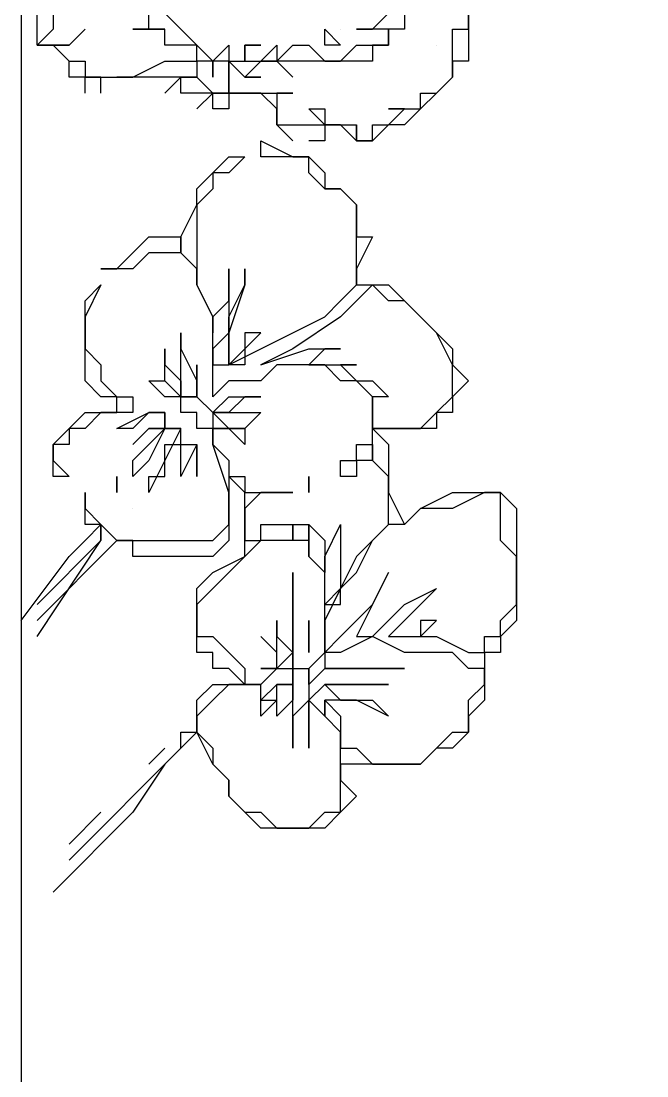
# Model space of a CAD drawing. Header units: millimetres. Extents: x 0 to 600, y 0 to 450.
# Drawn here: x 295 to 334.2, y 61.5 to 127.5 of the extents above; entities that cross this region are included whole.
import ezdxf

# ---------------------------------------------------------------- set-up
doc = ezdxf.new("R2010")
doc.units = ezdxf.units.MM
doc.layers.add('Engraving', color=1, linetype='Continuous')
doc.layers.add('External Cuts', color=5, linetype='Continuous')

msp = doc.modelspace()

# ---------------------------------------------------------------- linework, layer by layer
at = {"layer": 'Engraving'}
for p, q in [((303, 129), (305, 127)), ((296, 127), (296, 128)), ((297, 128), (297, 127)), ((303, 127), (303, 128)), ((317, 127), (318, 128)), ((319, 128), (319, 127)), ((323, 128), (323, 127)), ((323, 127), (323, 128)), ((296, 126), (296, 127)), ((296, 127), (296, 127)), ((296, 127), (296, 127)), ((296, 127), (296, 127)), ((296, 127), (296, 127)), ((296, 127), (296, 127)), ((297, 127), (296, 126)), ((297, 127), (297, 127)), ((298, 126), (299, 127)), ((299, 127), (298, 126)), ((299, 127), (299, 127)), ((299, 127), (299, 127)), ((303, 127), (302, 127)), ((302, 127), (303, 127)), ((304, 127), (303, 127)), ((303, 127), (304, 127)), ((304, 127), (303, 127)), ((303, 127), (303, 127)), ((304, 126), (304, 127)), ((304, 127), (304, 127)), ((305, 127), (306, 126)), ((314, 127), (314, 127)), ((314, 127), (315, 126)), ((314, 126), (314, 127)), ((314, 127), (314, 127)), ((315, 127), (315, 127)), ((315, 127), (315, 127)), ((315, 127), (315, 127)), ((315, 127), (315, 127)), ((315, 127), (315, 127)), ((315, 127), (315, 127)), ((316, 127), (316, 127)), ((316, 127), (316, 127)), ((316, 127), (316, 127)), ((316, 127), (316, 127)), ((316, 127), (316, 127)), ((316, 127), (316, 127)), ((316, 127), (317, 127)), ((317, 127), (316, 127)), ((316, 127), (316, 127)), ((316, 127), (316, 127)), ((316, 127), (316, 127)), ((318, 127), (317, 127)), ((317, 127), (317, 127)), ((317, 127), (317, 127)), ((317, 127), (317, 127)), ((319, 127), (318, 127)), ((318, 127), (318, 126)), ((318, 126), (318, 127)), ((318, 127), (318, 127)), ((322, 126), (322, 127)), ((322, 127), (323, 127)), ((323, 127), (323, 127)), ((323, 127), (323, 127)), ((323, 127), (323, 127)), ((323, 127), (323, 126)), ((323, 127), (323, 127)), ((323, 127), (323, 127)), ((297, 126), (296, 126)), ((296, 126), (296, 126)), ((296, 126), (296, 126)), ((296, 126), (296, 126)), ((296, 126), (296, 126)), ((296, 126), (297, 126)), ((298, 125), (297, 126)), ((297, 126), (297, 126)), ((297, 126), (298, 126)), ((298, 126), (297, 126)), ((297, 126), (297, 126)), ((297, 126), (297, 126)), ((297, 126), (298, 125)), ((298, 126), (298, 126)), ((298, 126), (298, 126)), ((298, 126), (298, 126)), ((298, 126), (298, 126)), ((298, 126), (298, 126)), ((306, 126), (304, 126)), ((306, 125), (306, 126)), ((306, 126), (306, 126)), ((306, 126), (306, 126)), ((306, 126), (306, 126)), ((306, 126), (306, 126)), ((306, 126), (306, 126)), ((306, 126), (306, 126)), ((306, 126), (307, 125)), ((307, 125), (308, 126)), ((308, 126), (308, 126)), ((308, 126), (308, 126)), ((308, 126), (308, 126)), ((308, 126), (308, 125)), ((309, 125), (309, 126)), ((309, 126), (310, 126)), ((310, 126), (309, 126)), ((309, 126), (309, 125)), ((310, 125), (311, 126)), ((311, 126), (311, 126)), ((311, 126), (311, 126)), ((311, 126), (311, 126)), ((311, 126), (311, 125)), ((311, 125), (312, 126)), ((312, 126), (312, 126)), ((312, 126), (313, 126)), ((313, 126), (314, 125)), ((315, 126), (314, 126)), ((314, 126), (314, 126)), ((315, 125), (316, 126)), ((316, 126), (317, 126)), ((318, 126), (317, 126)), ((317, 126), (317, 125)), ((317, 126), (318, 126)), ((321, 126), (321, 126)), ((321, 126), (321, 126)), ((321, 126), (321, 126)), ((321, 126), (321, 126)), ((321, 126), (321, 126)), ((321, 126), (321, 126)), ((322, 125), (322, 126)), ((322, 126), (322, 126)), ((322, 126), (322, 126)), ((322, 126), (322, 126)), ((322, 126), (322, 126)), ((322, 126), (322, 126)), ((323, 126), (323, 126)), ((323, 126), (323, 125)), ((298, 124), (298, 125)), ((298, 125), (298, 125)), ((298, 125), (298, 125)), ((298, 125), (298, 125)), ((298, 125), (298, 125)), ((298, 125), (299, 125)), ((299, 125), (299, 124)), ((302, 124), (304, 125)), ((304, 125), (306, 125)), ((307, 125), (306, 125)), ((306, 125), (306, 124)), ((306, 125), (306, 125)), ((308, 125), (307, 125)), ((307, 125), (307, 124)), ((307, 124), (307, 125)), ((307, 125), (307, 125)), ((307, 125), (307, 125)), ((307, 125), (307, 125)), ((307, 125), (307, 125)), ((307, 125), (307, 125)), ((307, 125), (307, 125)), ((307, 125), (307, 125)), ((309, 124), (308, 125)), ((308, 125), (308, 125)), ((308, 125), (308, 124)), ((308, 124), (308, 125)), ((308, 125), (308, 125)), ((308, 125), (308, 125)), ((308, 125), (308, 125)), ((308, 125), (308, 125)), ((308, 125), (308, 125)), ((308, 125), (308, 125)), ((308, 125), (308, 125)), ((308, 125), (308, 125)), ((308, 125), (309, 125)), ((310, 125), (309, 124)), ((309, 125), (309, 125)), ((309, 125), (309, 125)), ((309, 125), (309, 125)), ((309, 125), (309, 125)), ((309, 125), (309, 125)), ((309, 125), (309, 125)), ((309, 125), (309, 125)), ((309, 125), (310, 125)), ((311, 125), (310, 125)), ((310, 125), (310, 125)), ((310, 125), (310, 125)), ((310, 125), (310, 125)), ((311, 125), (310, 125)), ((310, 125), (310, 125)), ((310, 125), (311, 125)), ((312, 125), (311, 125)), ((311, 125), (311, 125)), ((311, 125), (311, 125)), ((311, 125), (312, 124)), ((312, 124), (311, 125)), ((311, 125), (311, 125)), ((313, 125), (312, 125)), ((314, 125), (313, 125)), ((313, 125), (313, 125)), ((315, 125), (314, 125)), ((314, 125), (315, 125)), ((316, 125), (315, 125)), ((317, 125), (316, 125)), ((323, 125), (322, 125)), ((322, 125), (322, 124)), ((322, 124), (322, 125)), ((322, 125), (322, 125)), ((299, 124), (298, 124)), ((300, 124), (299, 124)), ((299, 123), (299, 124)), ((299, 124), (299, 124)), ((299, 124), (300, 124)), ((300, 123), (300, 124)), ((300, 124), (300, 124)), ((300, 124), (300, 124)), ((300, 124), (300, 124)), ((300, 124), (300, 124)), ((300, 124), (301, 124)), ((302, 124), (301, 124)), ((301, 124), (301, 124)), ((301, 124), (301, 124)), ((301, 124), (301, 124)), ((301, 124), (301, 124)), ((301, 124), (302, 124)), ((304, 124), (302, 124)), ((302, 124), (302, 124)), ((304, 123), (305, 124)), ((305, 124), (304, 124)), ((304, 124), (304, 124)), ((305, 124), (304, 123)), ((305, 124), (305, 124)), ((305, 123), (305, 124)), ((305, 124), (306, 124)), ((306, 124), (305, 124)), ((305, 124), (305, 124)), ((306, 124), (306, 124)), ((306, 124), (306, 124)), ((306, 124), (306, 124)), ((306, 124), (306, 124)), ((306, 124), (307, 123)), ((307, 124), (307, 124)), ((307, 124), (307, 124)), ((307, 124), (307, 124)), ((308, 124), (308, 124)), ((308, 124), (308, 124)), ((308, 123), (308, 124)), ((308, 124), (308, 124)), ((308, 124), (308, 124)), ((308, 124), (308, 123)), ((309, 124), (309, 124)), ((309, 124), (309, 124)), ((309, 124), (310, 124)), ((310, 124), (309, 124)), ((309, 124), (309, 124)), ((310, 124), (310, 124)), ((322, 124), (321, 123)), ((321, 123), (322, 124)), ((304, 123), (304, 123)), ((306, 123), (305, 123)), ((306, 122), (307, 123)), ((307, 123), (306, 123)), ((306, 123), (306, 123)), ((306, 123), (306, 123)), ((307, 123), (307, 123)), ((307, 122), (307, 123)), ((307, 123), (308, 123)), ((308, 123), (307, 123)), ((307, 123), (307, 123)), ((307, 123), (308, 123)), ((309, 123), (308, 123)), ((308, 123), (308, 122)), ((308, 123), (308, 123)), ((308, 123), (308, 123)), ((308, 123), (309, 123)), ((310, 123), (309, 123)), ((309, 123), (309, 123)), ((309, 123), (309, 123)), ((309, 123), (310, 123)), ((311, 122), (310, 123)), ((310, 123), (310, 123)), ((310, 123), (310, 123)), ((310, 123), (310, 123)), ((310, 123), (310, 123)), ((310, 123), (311, 123)), ((311, 123), (311, 121)), ((312, 123), (311, 123)), ((311, 123), (311, 123)), ((311, 123), (311, 123)), ((311, 123), (312, 123)), ((312, 123), (312, 123)), ((312, 123), (312, 123)), ((312, 123), (312, 123)), ((312, 123), (312, 123)), ((321, 123), (320, 122)), ((320, 122), (320, 123)), ((320, 123), (320, 123)), ((320, 123), (320, 123)), ((320, 123), (320, 123)), ((320, 123), (320, 123)), ((320, 123), (321, 123)), ((321, 123), (321, 123)), ((308, 122), (307, 122)), ((311, 121), (311, 122)), ((311, 122), (311, 122)), ((314, 121), (313, 122)), ((313, 122), (313, 122)), ((313, 122), (314, 122)), ((314, 122), (314, 121)), ((318, 121), (319, 122)), ((319, 122), (318, 122)), ((318, 122), (319, 122)), ((320, 122), (319, 121)), ((319, 122), (319, 122)), ((319, 122), (319, 122)), ((319, 122), (319, 122)), ((319, 122), (320, 122)), ((320, 122), (320, 122)), ((320, 122), (320, 122)), ((312, 120), (311, 121)), ((311, 121), (312, 121)), ((312, 121), (312, 121)), ((312, 121), (313, 121)), ((313, 121), (313, 121)), ((313, 121), (314, 121)), ((315, 121), (314, 121)), ((314, 121), (314, 121)), ((314, 121), (314, 120)), ((314, 121), (314, 121)), ((314, 121), (314, 121)), ((314, 121), (314, 121)), ((314, 121), (315, 121)), ((316, 120), (315, 121)), ((315, 121), (315, 121)), ((315, 121), (315, 121)), ((315, 121), (315, 121)), ((315, 121), (315, 121)), ((315, 121), (316, 121)), ((316, 121), (316, 120)), ((316, 120), (316, 121)), ((316, 121), (316, 121)), ((316, 121), (316, 121)), ((316, 121), (316, 121)), ((316, 121), (316, 121)), ((316, 121), (316, 120)), ((318, 121), (317, 120)), ((317, 121), (318, 121)), ((317, 120), (317, 121)), ((317, 121), (317, 121)), ((319, 121), (318, 121)), ((318, 121), (318, 121)), ((318, 121), (318, 121)), ((318, 121), (318, 121)), ((318, 121), (318, 121)), ((319, 121), (319, 121)), ((310, 119), (310, 120)), ((310, 120), (312, 119)), ((312, 120), (312, 120)), ((314, 120), (313, 120)), ((313, 120), (313, 120)), ((313, 120), (313, 120)), ((313, 120), (313, 120)), ((317, 120), (316, 120)), ((316, 120), (316, 120)), ((316, 120), (316, 120)), ((316, 120), (316, 120)), ((316, 120), (317, 120)), ((317, 120), (317, 120)), ((317, 120), (317, 120)), ((307, 118), (308, 119)), ((308, 119), (309, 119)), ((309, 119), (308, 118)), ((309, 119), (309, 119)), ((312, 119), (310, 119)), ((310, 119), (310, 119)), ((313, 119), (312, 119)), ((312, 119), (313, 119)), ((313, 118), (313, 119)), ((313, 119), (314, 118)), ((306, 117), (307, 118)), ((308, 118), (307, 118)), ((307, 118), (307, 117)), ((314, 117), (313, 118)), ((314, 118), (314, 117)), ((306, 116), (306, 117)), ((307, 117), (306, 116)), ((315, 117), (314, 117)), ((314, 117), (315, 117)), ((316, 116), (315, 117)), ((315, 117), (316, 116)), ((305, 114), (306, 116)), ((306, 116), (306, 115)), ((316, 115), (316, 116)), ((316, 116), (316, 115)), ((306, 115), (306, 115)), ((306, 115), (306, 114)), ((316, 114), (316, 115)), ((316, 115), (316, 114)), ((302, 113), (303, 114)), ((303, 114), (304, 114)), ((304, 114), (304, 114)), ((304, 114), (305, 114)), ((305, 114), (305, 113)), ((305, 113), (305, 114)), ((306, 114), (306, 113)), ((316, 112), (316, 114)), ((316, 114), (316, 114)), ((316, 114), (317, 114)), ((317, 114), (316, 112)), ((301, 112), (302, 113)), ((303, 113), (302, 112)), ((304, 113), (303, 113)), ((305, 113), (304, 113)), ((304, 113), (304, 113)), ((306, 112), (305, 113)), ((305, 113), (305, 113)), ((306, 113), (306, 113)), ((306, 113), (306, 112)), ((301, 112), (300, 112)), ((300, 112), (300, 112)), ((300, 112), (301, 112)), ((302, 112), (301, 112)), ((301, 112), (301, 112)), ((306, 112), (306, 111)), ((306, 111), (306, 112)), ((308, 110), (308, 112)), ((308, 112), (308, 111)), ((309, 111), (309, 112)), ((309, 112), (309, 111)), ((316, 111), (316, 112)), ((316, 112), (316, 111)), ((299, 110), (300, 111)), ((300, 111), (299, 109)), ((300, 111), (300, 111)), ((300, 111), (300, 111)), ((306, 111), (307, 109)), ((307, 109), (306, 111)), ((308, 109), (309, 111)), ((309, 111), (308, 108)), ((308, 111), (308, 110)), ((315, 110), (316, 111)), ((316, 111), (316, 111)), ((316, 111), (317, 111)), ((317, 111), (316, 110)), ((317, 111), (318, 111)), ((318, 110), (317, 111)), ((318, 111), (318, 111)), ((318, 111), (319, 110)), ((299, 109), (299, 110)), ((307, 109), (308, 110)), ((308, 110), (308, 108)), ((314, 109), (315, 110)), ((316, 110), (315, 109)), ((316, 110), (316, 110)), ((316, 110), (316, 110)), ((316, 110), (316, 110)), ((319, 110), (318, 110)), ((319, 110), (319, 110)), ((319, 110), (320, 109)), ((321, 108), (319, 110)), ((299, 108), (299, 109)), ((299, 109), (299, 108)), ((307, 109), (307, 108)), ((307, 108), (307, 109)), ((307, 107), (307, 109)), ((308, 107), (308, 109)), ((312, 108), (314, 109)), ((315, 109), (312, 107)), ((320, 109), (321, 108)), ((299, 107), (299, 108)), ((299, 108), (299, 107)), ((305, 107), (305, 108)), ((305, 108), (305, 108)), ((305, 108), (305, 107)), ((307, 108), (307, 108)), ((308, 108), (307, 107)), ((308, 108), (308, 107)), ((308, 106), (312, 108)), ((309, 107), (310, 108)), ((310, 108), (309, 108)), ((309, 108), (309, 106)), ((310, 108), (310, 108)), ((321, 108), (322, 107)), ((322, 106), (321, 108)), ((299, 106), (299, 107)), ((299, 107), (300, 106)), ((304, 105), (304, 107)), ((304, 107), (304, 106)), ((305, 106), (305, 107)), ((305, 107), (306, 105)), ((307, 107), (307, 106)), ((307, 106), (307, 107)), ((307, 107), (307, 107)), ((308, 106), (308, 107)), ((308, 107), (308, 106)), ((308, 106), (309, 107)), ((312, 107), (310, 106)), ((310, 106), (313, 107)), ((313, 107), (315, 107)), ((314, 107), (313, 106)), ((313, 107), (313, 107)), ((315, 107), (314, 107)), ((322, 107), (322, 106)), ((299, 105), (299, 106)), ((300, 106), (300, 105)), ((304, 106), (305, 105)), ((305, 104), (305, 106)), ((305, 106), (305, 106)), ((306, 105), (306, 106)), ((306, 106), (306, 106)), ((306, 106), (306, 106)), ((306, 106), (306, 105)), ((307, 105), (307, 106)), ((307, 106), (308, 106)), ((308, 106), (308, 106)), ((309, 106), (308, 106)), ((308, 106), (308, 106)), ((311, 106), (310, 105)), ((310, 106), (310, 106)), ((310, 106), (310, 106)), ((310, 106), (310, 106)), ((312, 106), (311, 106)), ((314, 106), (312, 106)), ((313, 106), (313, 106)), ((313, 106), (313, 106)), ((313, 106), (313, 106)), ((313, 106), (315, 106)), ((315, 105), (314, 106)), ((315, 106), (316, 106)), ((316, 106), (315, 106)), ((315, 106), (316, 105)), ((316, 106), (316, 106)), ((322, 106), (323, 105)), ((322, 105), (322, 106)), ((322, 106), (322, 106)), ((300, 104), (299, 105)), ((300, 105), (301, 104)), ((303, 105), (303, 105)), ((303, 105), (303, 105)), ((303, 105), (304, 105)), ((304, 104), (303, 105)), ((303, 105), (303, 105)), ((303, 105), (303, 105)), ((304, 105), (305, 104)), ((305, 104), (304, 105)), ((304, 105), (304, 105)), ((305, 105), (305, 104)), ((306, 105), (306, 105)), ((306, 105), (306, 104)), ((306, 105), (306, 104)), ((306, 104), (306, 105)), ((306, 105), (306, 105)), ((308, 105), (307, 104)), ((307, 104), (307, 105)), ((307, 105), (307, 105)), ((309, 105), (308, 105)), ((310, 105), (309, 105)), ((316, 105), (315, 105)), ((315, 105), (315, 105)), ((317, 104), (316, 105)), ((316, 105), (317, 105)), ((317, 105), (318, 104)), ((323, 105), (322, 104)), ((322, 104), (322, 105)), ((322, 105), (322, 105)), ((323, 105), (323, 105)), ((301, 104), (300, 104)), ((301, 103), (301, 104)), ((301, 104), (301, 104)), ((301, 104), (302, 104)), ((302, 104), (302, 103)), ((305, 104), (304, 104)), ((304, 104), (304, 104)), ((304, 104), (304, 104)), ((305, 103), (305, 104)), ((305, 104), (306, 104)), ((305, 104), (305, 104)), ((305, 104), (305, 104)), ((305, 104), (305, 104)), ((305, 104), (305, 104)), ((306, 104), (305, 104)), ((306, 104), (306, 104)), ((306, 104), (306, 104)), ((306, 104), (306, 104)), ((306, 104), (307, 103)), ((306, 104), (306, 104)), ((306, 104), (306, 104)), ((306, 104), (306, 104)), ((307, 104), (307, 104)), ((307, 104), (307, 104)), ((307, 104), (307, 104)), ((307, 103), (308, 104)), ((308, 104), (310, 104)), ((309, 104), (308, 103)), ((310, 104), (309, 104)), ((317, 103), (317, 104)), ((317, 104), (317, 104)), ((318, 104), (317, 104)), ((317, 104), (317, 104)), ((317, 104), (317, 103)), ((318, 104), (318, 104)), ((318, 104), (318, 104)), ((318, 104), (318, 104)), ((321, 103), (322, 104)), ((322, 104), (322, 103)), ((322, 104), (322, 104)), ((298, 102), (299, 103)), ((299, 103), (300, 103)), ((300, 103), (299, 102)), ((300, 103), (301, 103)), ((301, 103), (300, 103)), ((302, 103), (301, 103)), ((301, 102), (303, 103)), ((303, 103), (302, 102)), ((303, 103), (304, 103)), ((304, 103), (303, 103)), ((304, 102), (304, 103)), ((304, 103), (304, 102)), ((304, 103), (304, 103)), ((304, 103), (304, 103)), ((306, 103), (305, 103)), ((305, 103), (305, 103)), ((306, 102), (306, 103)), ((307, 103), (307, 103)), ((307, 103), (307, 103)), ((307, 103), (307, 103)), ((307, 103), (307, 103)), ((307, 103), (307, 102)), ((307, 103), (309, 103)), ((308, 102), (307, 103)), ((307, 103), (307, 103)), ((307, 103), (307, 103)), ((307, 103), (307, 103)), ((308, 103), (307, 103)), ((307, 103), (307, 103)), ((307, 103), (307, 103)), ((307, 103), (307, 103)), ((309, 103), (310, 103)), ((310, 103), (309, 102)), ((310, 103), (310, 103)), ((310, 103), (310, 103)), ((317, 102), (317, 103)), ((317, 103), (317, 103)), ((317, 103), (317, 102)), ((320, 102), (321, 103)), ((322, 103), (321, 103)), ((321, 103), (321, 102)), ((321, 103), (321, 103)), ((297, 101), (298, 102)), ((298, 102), (298, 102)), ((299, 102), (298, 102)), ((298, 102), (298, 101)), ((302, 102), (301, 102)), ((301, 102), (301, 102)), ((302, 100), (304, 102)), ((303, 102), (302, 101)), ((302, 101), (303, 102)), ((304, 102), (303, 100)), ((303, 102), (304, 102)), ((304, 102), (303, 102)), ((303, 102), (303, 102)), ((304, 102), (304, 102)), ((304, 102), (305, 102)), ((305, 102), (304, 102)), ((305, 102), (304, 100)), ((305, 102), (305, 102)), ((305, 101), (305, 102)), ((305, 102), (305, 102)), ((305, 102), (305, 102)), ((307, 102), (306, 102)), ((306, 102), (306, 102)), ((307, 101), (307, 102)), ((307, 102), (307, 102)), ((307, 102), (308, 102)), ((308, 102), (307, 102)), ((307, 102), (307, 102)), ((307, 102), (307, 101)), ((308, 102), (309, 102)), ((309, 101), (308, 102)), ((309, 102), (308, 102)), ((309, 102), (309, 101)), ((317, 101), (317, 102)), ((319, 102), (317, 102)), ((317, 102), (318, 101)), ((317, 102), (319, 102)), ((320, 102), (319, 102)), ((319, 102), (320, 102)), ((321, 102), (320, 102)), ((297, 100), (297, 101)), ((297, 101), (297, 101)), ((298, 101), (297, 101)), ((297, 101), (297, 100)), ((304, 99), (304, 101)), ((304, 101), (305, 101)), ((305, 100), (305, 101)), ((305, 101), (306, 101)), ((306, 101), (305, 99)), ((306, 101), (306, 101)), ((306, 101), (306, 101)), ((306, 100), (306, 101)), ((306, 101), (306, 101)), ((306, 101), (306, 101)), ((306, 101), (306, 100)), ((308, 98), (307, 101)), ((307, 101), (308, 100)), ((316, 100), (316, 101)), ((316, 101), (317, 101)), ((317, 100), (317, 101)), ((317, 101), (317, 101)), ((317, 101), (317, 101)), ((317, 101), (317, 100)), ((318, 101), (318, 100)), ((297, 99), (297, 100)), ((297, 100), (297, 100)), ((297, 100), (298, 99)), ((303, 100), (302, 99)), ((302, 99), (302, 100)), ((302, 100), (302, 100)), ((304, 100), (303, 98)), ((305, 99), (305, 100)), ((305, 100), (305, 100)), ((306, 100), (306, 99)), ((306, 99), (306, 100)), ((306, 100), (306, 100)), ((308, 100), (308, 100)), ((308, 100), (308, 99)), ((315, 99), (315, 100)), ((315, 100), (316, 100)), ((317, 100), (316, 100)), ((316, 100), (316, 99)), ((318, 99), (317, 100)), ((318, 100), (318, 98)), ((298, 99), (297, 99)), ((297, 99), (297, 99)), ((298, 99), (298, 99)), ((298, 99), (298, 99)), ((298, 99), (298, 99)), ((298, 99), (298, 99)), ((301, 99), (301, 99)), ((301, 99), (301, 99)), ((301, 99), (301, 98)), ((301, 98), (301, 99)), ((301, 99), (301, 99)), ((302, 99), (302, 99)), ((303, 98), (303, 99)), ((303, 99), (304, 99)), ((304, 99), (304, 99)), ((305, 99), (305, 99)), ((305, 99), (305, 99)), ((308, 99), (309, 99)), ((309, 98), (308, 99)), ((308, 99), (308, 98)), ((309, 99), (309, 98)), ((313, 98), (313, 99)), ((313, 99), (313, 99)), ((313, 99), (313, 99)), ((313, 99), (313, 98)), ((316, 99), (315, 99)), ((315, 99), (315, 99)), ((318, 98), (318, 99)), ((299, 97), (299, 98)), ((299, 98), (299, 97)), ((301, 98), (301, 98)), ((303, 98), (303, 98)), ((308, 97), (308, 98)), ((308, 98), (308, 96)), ((309, 98), (310, 98)), ((310, 98), (309, 97)), ((309, 97), (309, 98)), ((309, 98), (309, 98)), ((309, 98), (309, 98)), ((310, 98), (310, 98)), ((310, 98), (311, 98)), ((311, 98), (310, 98)), ((310, 98), (310, 98)), ((310, 98), (310, 98)), ((311, 98), (312, 98)), ((312, 98), (311, 98)), ((311, 98), (311, 98)), ((312, 98), (312, 98)), ((312, 98), (312, 98)), ((312, 98), (312, 98)), ((313, 98), (313, 98)), ((313, 98), (313, 98)), ((313, 98), (313, 98)), ((318, 97), (318, 98)), ((318, 98), (319, 96)), ((320, 97), (322, 98)), ((322, 98), (323, 98)), ((324, 98), (322, 97)), ((323, 98), (325, 98)), ((325, 98), (324, 98)), ((325, 98), (325, 98)), ((325, 98), (325, 98)), ((325, 98), (326, 97)), ((325, 97), (325, 98)), ((325, 98), (325, 98)), ((299, 96), (299, 97)), ((299, 97), (300, 96)), ((302, 97), (302, 97)), ((302, 97), (302, 97)), ((302, 97), (302, 97)), ((302, 97), (302, 97)), ((302, 97), (302, 97)), ((302, 97), (302, 97)), ((302, 97), (302, 97)), ((302, 97), (302, 97)), ((308, 96), (308, 97)), ((309, 97), (309, 96)), ((309, 96), (309, 97)), ((309, 97), (309, 97)), ((318, 96), (318, 97)), ((318, 97), (318, 97)), ((319, 96), (320, 97)), ((320, 97), (319, 96)), ((322, 97), (320, 97)), ((325, 96), (325, 97)), ((326, 97), (326, 97)), ((326, 97), (326, 96)), ((299, 95), (300, 96)), ((300, 96), (299, 96)), ((300, 96), (300, 96)), ((300, 96), (300, 96)), ((300, 96), (301, 95)), ((300, 95), (300, 96)), ((300, 96), (300, 95)), ((307, 95), (308, 96)), ((308, 96), (308, 96)), ((308, 96), (308, 95)), ((309, 96), (309, 96)), ((309, 96), (309, 95)), ((309, 95), (309, 96)), ((310, 95), (310, 96)), ((310, 96), (311, 96)), ((311, 96), (312, 96)), ((312, 96), (312, 95)), ((312, 95), (312, 96)), ((312, 96), (312, 96)), ((312, 96), (313, 96)), ((313, 96), (313, 95)), ((313, 95), (313, 96)), ((313, 96), (314, 95)), ((314, 94), (315, 96)), ((315, 96), (315, 95)), ((317, 95), (318, 96)), ((318, 96), (317, 95)), ((319, 96), (318, 96)), ((325, 95), (325, 96)), ((326, 96), (326, 95)), ((301, 95), (296, 90)), ((296, 89), (300, 95)), ((300, 95), (296, 91)), ((298, 94), (299, 95)), ((300, 95), (300, 95)), ((301, 95), (301, 95)), ((301, 95), (302, 95)), ((302, 95), (301, 95)), ((301, 95), (301, 95)), ((302, 95), (302, 95)), ((302, 95), (303, 95)), ((302, 94), (302, 95)), ((303, 95), (304, 95)), ((304, 95), (305, 95)), ((305, 95), (306, 95)), ((306, 95), (306, 95)), ((306, 95), (307, 95)), ((307, 95), (307, 95)), ((308, 95), (307, 94)), ((308, 95), (308, 95)), ((309, 95), (310, 95)), ((309, 94), (309, 95)), ((309, 95), (309, 95)), ((309, 95), (309, 95)), ((310, 95), (309, 94)), ((311, 95), (310, 95)), ((312, 95), (311, 95)), ((311, 95), (311, 95)), ((313, 95), (312, 95)), ((313, 95), (313, 94)), ((313, 94), (313, 95)), ((313, 94), (313, 95)), ((314, 95), (314, 94)), ((315, 95), (315, 95)), ((315, 95), (315, 92)), ((316, 93), (317, 95)), ((317, 95), (316, 94)), ((326, 94), (325, 95)), ((326, 95), (326, 94)), ((295, 90), (298, 94)), ((303, 94), (302, 94)), ((302, 94), (302, 94)), ((304, 94), (303, 94)), ((305, 94), (304, 94)), ((306, 94), (305, 94)), ((305, 94), (305, 94)), ((307, 94), (306, 94)), ((306, 94), (306, 94)), ((307, 93), (309, 94)), ((307, 94), (307, 94)), ((309, 94), (308, 93)), ((314, 93), (313, 94)), ((314, 94), (314, 93)), ((314, 93), (314, 94)), ((316, 94), (315, 92)), ((326, 94), (326, 93)), ((326, 93), (326, 94)), ((326, 94), (326, 94)), ((306, 92), (307, 93)), ((308, 93), (307, 92)), ((312, 90), (312, 93)), ((312, 93), (312, 91)), ((314, 93), (314, 93)), ((314, 92), (314, 93)), ((315, 92), (316, 93)), ((317, 91), (318, 93)), ((318, 93), (317, 91)), ((326, 93), (326, 92)), ((326, 92), (326, 93)), ((306, 91), (306, 92)), ((306, 92), (306, 92)), ((307, 92), (306, 91)), ((315, 92), (314, 91)), ((314, 90), (314, 92)), ((315, 92), (314, 90)), ((315, 91), (315, 92)), ((319, 91), (321, 92)), ((321, 92), (319, 90)), ((326, 92), (326, 91)), ((326, 91), (326, 92)), ((306, 90), (306, 91)), ((306, 91), (306, 91)), ((306, 91), (306, 90)), ((312, 91), (312, 88)), ((314, 91), (315, 91)), ((315, 91), (315, 91)), ((316, 90), (317, 91)), ((317, 91), (316, 89)), ((317, 89), (319, 91)), ((325, 90), (326, 91)), ((326, 91), (326, 90)), ((306, 89), (306, 90)), ((306, 90), (306, 89)), ((311, 89), (311, 90)), ((311, 90), (311, 90)), ((311, 90), (311, 89)), ((312, 87), (312, 90)), ((312, 90), (312, 90)), ((313, 89), (313, 90)), ((313, 90), (313, 89)), ((314, 89), (314, 90)), ((314, 90), (314, 89)), ((315, 89), (316, 90)), ((319, 90), (318, 89)), ((320, 89), (321, 90)), ((321, 90), (320, 90)), ((320, 90), (320, 89)), ((326, 90), (325, 89)), ((325, 89), (325, 90)), ((326, 90), (326, 90)), ((306, 88), (306, 89)), ((306, 89), (307, 89)), ((307, 89), (308, 88)), ((311, 88), (310, 89)), ((310, 89), (310, 89)), ((310, 89), (311, 88)), ((311, 88), (311, 89)), ((311, 89), (312, 88)), ((313, 88), (313, 89)), ((313, 89), (313, 89)), ((313, 89), (313, 88)), ((314, 88), (314, 89)), ((314, 89), (314, 88)), ((314, 88), (315, 89)), ((317, 89), (315, 88)), ((315, 89), (315, 89)), ((316, 89), (316, 89)), ((316, 89), (317, 89)), ((319, 88), (317, 89)), ((317, 89), (317, 89)), ((318, 89), (318, 89)), ((318, 89), (318, 89)), ((318, 89), (318, 89)), ((318, 89), (320, 89)), ((320, 89), (320, 89)), ((320, 89), (320, 89)), ((320, 89), (321, 89)), ((321, 89), (323, 88)), ((324, 88), (324, 89)), ((324, 89), (325, 89)), ((325, 89), (325, 88)), ((307, 88), (306, 88)), ((307, 87), (307, 88)), ((308, 88), (309, 87)), ((311, 87), (311, 88)), ((311, 88), (311, 88)), ((311, 88), (311, 88)), ((311, 88), (311, 88)), ((311, 88), (311, 88)), ((312, 88), (311, 87)), ((312, 88), (312, 88)), ((312, 88), (312, 88)), ((312, 88), (312, 87)), ((313, 87), (314, 88)), ((313, 88), (313, 88)), ((313, 88), (313, 88)), ((313, 88), (313, 88)), ((313, 88), (313, 88)), ((313, 88), (313, 88)), ((315, 88), (314, 88)), ((314, 88), (314, 88)), ((314, 88), (314, 88)), ((314, 88), (314, 88)), ((314, 88), (314, 88)), ((314, 88), (314, 87)), ((315, 88), (315, 88)), ((321, 88), (319, 88)), ((322, 88), (321, 88)), ((323, 87), (322, 88)), ((323, 88), (323, 88)), ((323, 88), (324, 88)), ((325, 88), (324, 88)), ((324, 88), (324, 87)), ((308, 87), (307, 87)), ((309, 86), (308, 87)), ((309, 87), (309, 87)), ((309, 87), (309, 87)), ((309, 87), (309, 86)), ((310, 86), (311, 87)), ((310, 87), (311, 87)), ((311, 87), (310, 87)), ((310, 87), (310, 87)), ((310, 87), (310, 87)), ((310, 87), (310, 87)), ((310, 87), (310, 87)), ((311, 87), (312, 87)), ((311, 87), (311, 87)), ((311, 87), (311, 87)), ((311, 87), (311, 87)), ((312, 86), (312, 87)), ((312, 87), (312, 87)), ((312, 87), (313, 87)), ((312, 87), (312, 86)), ((312, 87), (312, 87)), ((314, 87), (313, 86)), ((313, 86), (313, 87)), ((313, 87), (313, 86)), ((314, 87), (314, 87)), ((314, 87), (314, 87)), ((314, 87), (315, 87)), ((315, 87), (314, 87)), ((314, 87), (314, 87)), ((314, 87), (314, 87)), ((314, 87), (314, 87)), ((315, 87), (316, 87)), ((318, 87), (315, 87)), ((316, 87), (318, 87)), ((318, 87), (319, 87)), ((319, 87), (318, 87)), ((319, 87), (319, 87)), ((319, 87), (319, 87)), ((324, 87), (323, 87)), ((324, 87), (324, 87)), ((324, 87), (324, 87)), ((324, 87), (324, 87)), ((324, 87), (324, 86)), ((324, 86), (324, 87)), ((306, 85), (307, 86)), ((307, 86), (308, 86)), ((308, 86), (307, 85)), ((308, 86), (309, 86)), ((309, 86), (308, 86)), ((308, 86), (308, 86)), ((309, 86), (309, 86)), ((309, 86), (310, 86)), ((310, 86), (309, 86)), ((309, 86), (309, 86)), ((311, 86), (310, 85)), ((310, 85), (310, 86)), ((310, 86), (310, 86)), ((310, 86), (310, 86)), ((310, 86), (310, 86)), ((311, 85), (311, 86)), ((311, 86), (312, 86)), ((312, 86), (311, 86)), ((312, 86), (312, 86)), ((312, 86), (312, 86)), ((312, 86), (312, 85)), ((312, 85), (312, 86)), ((312, 86), (312, 86)), ((312, 86), (312, 86)), ((312, 86), (312, 86)), ((313, 86), (313, 86)), ((313, 86), (313, 85)), ((313, 86), (313, 86)), ((313, 86), (313, 86)), ((313, 86), (313, 86)), ((313, 86), (313, 86)), ((313, 86), (313, 86)), ((313, 85), (314, 86)), ((314, 86), (314, 86)), ((314, 86), (314, 86)), ((314, 86), (315, 85)), ((314, 86), (314, 86)), ((314, 86), (315, 86)), ((315, 86), (314, 86)), ((314, 86), (314, 86)), ((314, 86), (314, 86)), ((314, 86), (314, 86)), ((315, 86), (317, 86)), ((317, 86), (315, 86)), ((317, 86), (318, 86)), ((318, 86), (317, 86)), ((318, 86), (318, 86)), ((323, 85), (324, 86)), ((324, 86), (324, 85)), ((324, 86), (324, 86)), ((306, 84), (306, 85)), ((307, 85), (306, 84)), ((310, 85), (311, 85)), ((311, 85), (310, 84)), ((310, 84), (310, 85)), ((310, 85), (310, 85)), ((310, 85), (310, 85)), ((312, 85), (311, 84)), ((311, 84), (311, 85)), ((311, 85), (311, 85)), ((311, 85), (311, 85)), ((311, 85), (311, 85)), ((312, 84), (312, 85)), ((313, 85), (312, 84)), ((313, 84), (313, 85)), ((313, 85), (313, 85)), ((313, 85), (313, 85)), ((314, 84), (313, 85)), ((313, 85), (313, 85)), ((313, 85), (313, 83)), ((314, 84), (314, 85)), ((314, 85), (314, 85)), ((314, 85), (314, 85)), ((314, 85), (314, 85)), ((314, 85), (315, 84)), ((316, 85), (314, 85)), ((314, 85), (314, 85)), ((314, 85), (314, 84)), ((315, 85), (317, 85)), ((318, 84), (316, 85)), ((317, 85), (318, 84)), ((324, 85), (323, 84)), ((323, 84), (323, 85)), ((306, 83), (306, 84)), ((306, 84), (306, 84)), ((306, 84), (306, 83)), ((311, 84), (311, 84)), ((312, 84), (312, 82)), ((312, 82), (312, 84)), ((312, 84), (312, 84)), ((313, 82), (313, 84)), ((313, 84), (313, 84)), ((315, 83), (314, 84)), ((314, 84), (314, 84)), ((314, 84), (314, 84)), ((315, 84), (315, 83)), ((318, 84), (318, 84)), ((318, 84), (318, 84)), ((323, 84), (323, 83)), ((323, 83), (323, 84)), ((306, 83), (304, 81)), ((305, 82), (305, 83)), ((305, 83), (306, 83)), ((307, 81), (306, 83)), ((306, 83), (306, 83)), ((306, 83), (307, 82)), ((313, 83), (313, 82)), ((315, 81), (315, 83)), ((315, 83), (315, 82)), ((321, 82), (322, 83)), ((323, 83), (322, 82)), ((322, 83), (323, 83)), ((298, 75), (305, 82)), ((304, 82), (303, 81)), ((303, 81), (304, 82)), ((304, 82), (304, 82)), ((304, 82), (304, 82)), ((304, 82), (304, 82)), ((304, 82), (304, 82)), ((307, 82), (307, 81)), ((315, 82), (316, 82)), ((316, 82), (316, 82)), ((316, 82), (317, 81)), ((321, 82), (320, 81)), ((320, 81), (321, 82)), ((322, 82), (321, 82)), ((304, 81), (302, 78)), ((303, 81), (303, 81)), ((303, 81), (303, 81)), ((308, 80), (307, 81)), ((307, 81), (308, 80)), ((316, 81), (315, 81)), ((315, 81), (315, 81)), ((315, 81), (315, 80)), ((315, 79), (315, 81)), ((318, 81), (316, 81)), ((317, 81), (318, 81)), ((319, 81), (318, 81)), ((318, 81), (318, 81)), ((318, 81), (319, 81)), ((320, 81), (319, 81)), ((319, 81), (320, 81)), ((308, 79), (308, 80)), ((308, 80), (308, 79)), ((315, 80), (316, 79)), ((309, 78), (308, 79)), ((308, 79), (309, 78)), ((316, 79), (315, 78)), ((315, 78), (315, 79)), ((315, 79), (315, 79)), ((316, 79), (316, 79)), ((302, 78), (297, 73)), ((300, 78), (298, 76)), ((300, 78), (300, 78)), ((300, 78), (300, 78)), ((310, 77), (309, 78)), ((309, 78), (309, 78)), ((309, 78), (310, 78)), ((310, 78), (311, 77)), ((313, 77), (314, 78)), ((315, 78), (314, 77)), ((314, 78), (315, 78)), ((315, 78), (315, 78)), ((311, 77), (310, 77)), ((312, 77), (311, 77)), ((311, 77), (312, 77)), ((311, 77), (311, 77)), ((313, 77), (312, 77)), ((312, 77), (313, 77)), ((314, 77), (313, 77)), ((313, 77), (313, 77)), ((314, 77), (314, 77))]:
    msp.add_line(p, q, dxfattribs=at)
at = {"layer": 'External Cuts'}
msp.add_lwpolyline([(375, 20), (375, 63), (378, 63), (378, 88), (375, 88), (375, 128), (378, 128), (378, 132), (360, 142), (362, 145), (353, 150), (352, 147), (306, 173), (306, 175, 1), (295, 179), (295, 165), (298, 165), (298, 150), (295, 150), (295, 20)], format="xyb", dxfattribs=at)

doc.saveas('drawing.dxf')
